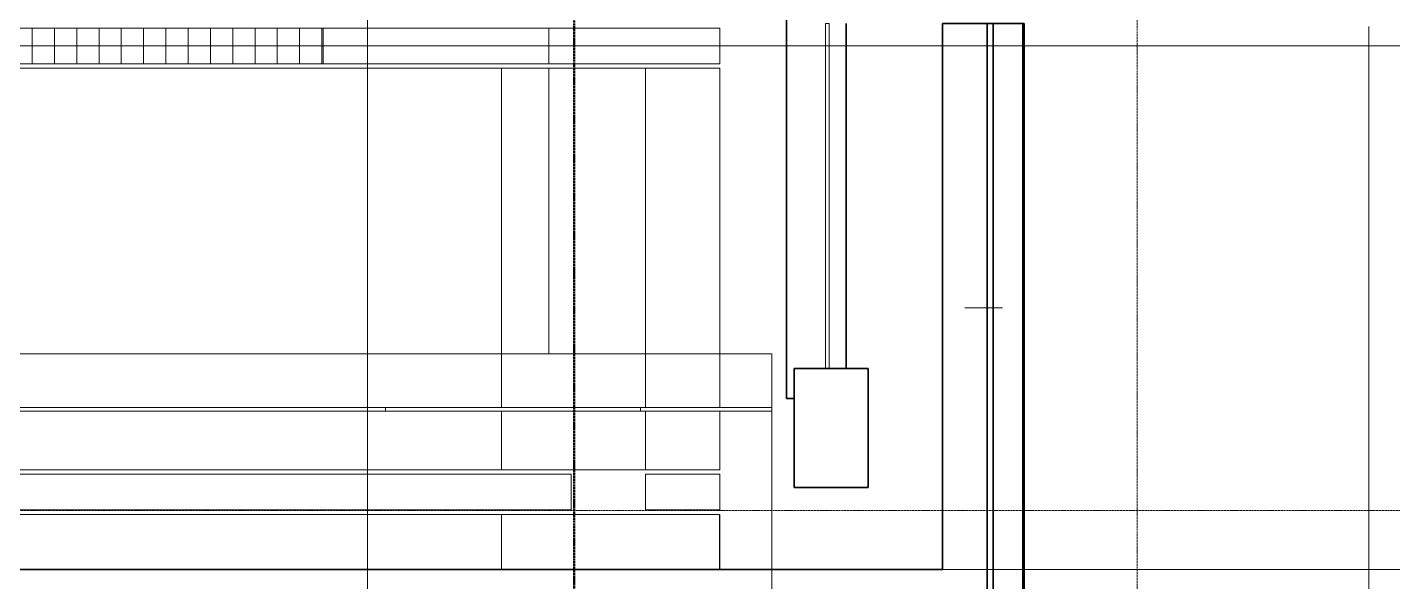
# Model space of a CAD drawing. Header units: millimetres. Extents: x -672391 to -598136, y -134 to 46410.
# Drawn here: x -628353 to -623757, y 16013 to 17877 of the extents above; entities that cross this region are included whole.
import ezdxf

# ---------------------------------------------------------------- set-up
doc = ezdxf.new("R2010")
doc.units = ezdxf.units.MM
doc.linetypes.add('DPA_Grid _ Level 100', pattern=[10, 5.5, -1.6, 1.3, -1.6])
doc.linetypes.add('DPA_Hidden 50', pattern=[3, 2, -1])
for name, color, linetype, lineweight in [('A-COLS-E', 1, 'Continuous', 35), ('A-COLS-HDLN', 2, 'Continuous', 9), ('A-DETL', 1, 'Continuous', 70), ('A-GENM', 1, 'Continuous', 9), ('A-GLAZ-CURT', 2, 'Continuous', 9), ('A-GLAZ-CWMG', 2, 'Continuous', 35), ('G-ANNO-SECL', 3, 'Continuous', 9), ('S-GRID', 251, 'Continuous', 9), ('WALL-E', 2, 'Continuous', 35)]:
    doc.layers.add(name, color=color, linetype=linetype, lineweight=lineweight)

# ---------------------------------------------------------------- blocks, each defined once
blk = doc.blocks.new('DPA_Rectangular - 250 x 400 mm-11952625-4212-01 ENLARGED ENTRANCE 2 GROUND LEVEL - REFLECTED CEILING PLAN')
at = {"layer": 'A-COLS-E'}
for p, q in [((-200, -125), (-200, 125)), ((-200, 125), (200, 125)), ((200, 125), (200, -125)), ((200, -125), (-200, -125))]:
    blk.add_line(p, q, dxfattribs=at)
blk = doc.blocks.new('DPA_Rectangular Tuscan Column - Rectangular Tuscan Column-11935156-4212-01 ENLARGED ENTRANCE 2 GROUND LEVEL - REFLECTED CEILING PLAN')
at = {"layer": 'A-COLS-HDLN'}
for p, q in [((-125, -150), (-125, 250)), ((-125, 250), (125, 250)), ((125, 250), (125, -150)), ((125, -150), (-125, -150))]:
    blk.add_line(p, q, dxfattribs=at)
blk = doc.blocks.new('DPA_CP_Entrance Louver Grill Vertical Z - Louver Grill Vertical Z-18398636-4212-01 ENLARGED ENTRANCE 2 GROUND LEVEL - REFLECTED CEILING PLAN')
at = {"layer": 'A-GLAZ-CURT'}
for p, q in [((477.5, -50), (477.5, 0)), ((477.5, 0), (477.5, -50)), ((477.5, -50), (477.5, -125)), ((477.5, -125), (477.5, -50)), ((477.5, -50), (477.5, -125)), ((477.5, -125), (477.5, -50)), ((477.5, -127), (477.5, -125)), ((477.5, -125), (477.5, -127)), ((-429.5, -195), (-429.5, -200)), ((-429.5, -200), (-429.5, -195)), ((-429.5, -200), (-427.5, -200)), ((-427.5, -200), (-429.5, -200)), ((-427.5, -200), (-427.5, -195)), ((-427.5, -195), (-427.5, -200)), ((427.5, -195), (427.5, -200)), ((427.5, -200), (427.5, -195)), ((427.5, -200), (429.5, -200)), ((429.5, -200), (427.5, -200)), ((429.5, -200), (429.5, -195)), ((429.5, -195), (429.5, -200))]:
    blk.add_line(p, q, dxfattribs=at)
blk = doc.blocks.new('GM_Louver Grill Vertical Z - Z Profile-12047552-4212-01 ENLARGED ENTRANCE 2 GROUND LEVEL - REFLECTED CEILING PLAN')
at = {"layer": 'A-GENM'}
for p, q in [((46.4, -73), (40, -73)), ((40, -73), (40, -75)), ((40, -75), (40, -73)), ((40, -73), (46.4, -73)), ((40, -75), (50, -75)), ((50, -75), (40, -75)), ((44.5, -70), (46.4, -73)), ((46.4, -73), (44.5, -70)), ((50, -75), (46.8, -70)), ((46.8, -70), (50, -75))]:
    blk.add_line(p, q, dxfattribs=at)
blk = doc.blocks.new('DPA_CP_Entrance Louver Grill Vertical Z - Louver Grill Vertical Z-V21-4212-01 ENLARGED ENTRANCE 2 GROUND LEVEL - REFLECTED CEILING PLAN')
at = {"layer": 'A-GLAZ-CURT'}
for p, q in [((-477.5, 0), (-477.5, -50)), ((-477.5, -50), (-477.5, 0)), ((477.5, -50), (477.5, 0)), ((477.5, 0), (477.5, -50)), ((-477.5, -50), (-477.5, -125)), ((-477.5, -125), (-477.5, -50)), ((-477.5, -50), (-477.5, -125)), ((-477.5, -125), (-477.5, -50)), ((477.5, -50), (477.5, -125)), ((477.5, -125), (477.5, -50)), ((477.5, -50), (477.5, -125)), ((477.5, -125), (477.5, -50)), ((-477.5, -125), (-477.5, -127)), ((-477.5, -127), (-477.5, -125)), ((477.5, -127), (477.5, -125)), ((477.5, -125), (477.5, -127)), ((-429.5, -195), (-429.5, -200)), ((-429.5, -200), (-429.5, -195)), ((-429.5, -200), (-427.5, -200)), ((-427.5, -200), (-429.5, -200)), ((-427.5, -200), (-427.5, -195)), ((-427.5, -195), (-427.5, -200)), ((427.5, -195), (427.5, -200)), ((427.5, -200), (427.5, -195)), ((427.5, -200), (429.5, -200)), ((429.5, -200), (427.5, -200)), ((429.5, -200), (429.5, -195)), ((429.5, -195), (429.5, -200))]:
    blk.add_line(p, q, dxfattribs=at)
blk = doc.blocks.new('DPA_CP_Entrance Louver Grill Vertical Z - Louver Grill Vertical Z-18398896-4212-01 ENLARGED ENTRANCE 2 GROUND LEVEL - REFLECTED CEILING PLAN')
at = {"layer": 'A-GLAZ-CURT'}
for p, q in [((477.5, -50), (477.5, 0)), ((477.5, 0), (477.5, -50)), ((477.5, -50), (477.5, -125)), ((477.5, -125), (477.5, -50)), ((477.5, -50), (477.5, -125)), ((477.5, -125), (477.5, -50)), ((477.5, -127), (477.5, -125)), ((477.5, -125), (477.5, -127)), ((-429.5, -200), (-427.5, -200)), ((-427.5, -200), (-429.5, -200)), ((427.5, -200), (429.5, -200)), ((429.5, -200), (427.5, -200))]:
    blk.add_line(p, q, dxfattribs=at)
blk = doc.blocks.new('DPA_CP_Entrance Louver Grill Vertical Z - Louver Grill Vertical Z-V30-4212-01 ENLARGED ENTRANCE 2 GROUND LEVEL - REFLECTED CEILING PLAN')
at = {"layer": 'A-GLAZ-CURT'}
for p, q in [((-477.5, 0), (-477.5, -50)), ((-477.5, -50), (-477.5, 0)), ((477.5, -50), (477.5, 0)), ((477.5, 0), (477.5, -50)), ((-477.5, -50), (-477.5, -125)), ((-477.5, -125), (-477.5, -50)), ((-477.5, -50), (-477.5, -125)), ((-477.5, -125), (-477.5, -50)), ((477.5, -50), (477.5, -125)), ((477.5, -125), (477.5, -50)), ((477.5, -50), (477.5, -125)), ((477.5, -125), (477.5, -50)), ((-477.5, -125), (-477.5, -127)), ((-477.5, -127), (-477.5, -125)), ((477.5, -127), (477.5, -125)), ((477.5, -125), (477.5, -127)), ((-429.5, -200), (-427.5, -200)), ((-427.5, -200), (-429.5, -200)), ((427.5, -200), (429.5, -200)), ((429.5, -200), (427.5, -200))]:
    blk.add_line(p, q, dxfattribs=at)
blk = doc.blocks.new('GM_Louver Grill Vertical Z - Z Profile-V23-4212-01 ENLARGED ENTRANCE 2 GROUND LEVEL - REFLECTED CEILING PLAN')
at = {"layer": 'A-GENM'}
for p, q in [((40, -75), (50, -75)), ((50, -75), (40, -75))]:
    blk.add_line(p, q, dxfattribs=at)
blk = doc.blocks.new('System Panel - Entrance Glazed 12mm-14711633-4212-01 ENLARGED ENTRANCE 2 GROUND LEVEL - REFLECTED CEILING PLAN')
at = {"layer": 'A-GLAZ-CURT'}
for p, q in [((-1292, -6), (-1292, 6)), ((-1292, 6), (-408, 6)), ((-8, 6), (1292, 6)), ((1292, 6), (1292, -6)), ((-408, -6), (-1292, -6)), ((1292, -6), (-8, -6))]:
    blk.add_line(p, q, dxfattribs=at)
blk = doc.blocks.new('System Panel - Entrance Glazed 12mm-14711634-4212-01 ENLARGED ENTRANCE 2 GROUND LEVEL - REFLECTED CEILING PLAN')
at = {"layer": 'A-GLAZ-CURT'}
for p, q in [((-429, -6), (-429, 6)), ((-429, 6), (429, 6)), ((429, 6), (429, -6)), ((429, -6), (-429, -6))]:
    blk.add_line(p, q, dxfattribs=at)
blk = doc.blocks.new('System Panel - Entrance Glazed 12mm-11975547-4212-01 ENLARGED ENTRANCE 2 GROUND LEVEL - REFLECTED CEILING PLAN')
at = {"layer": 'A-GLAZ-CURT'}
for p, q in [((-221, -6), (-221, 6)), ((-221, 6), (221, 6)), ((221, 6), (221, -6)), ((221, -6), (-221, -6))]:
    blk.add_line(p, q, dxfattribs=at)
blk = doc.blocks.new('System Panel - Entrance Glazed 12mm-11971452-4212-01 ENLARGED ENTRANCE 2 GROUND LEVEL - REFLECTED CEILING PLAN')
at = {"layer": 'A-GLAZ-CURT'}
for p, q in [((-605, -6), (-605, 6)), ((-605, 6), (555, 6)), ((555, -6), (-605, -6))]:
    blk.add_line(p, q, dxfattribs=at)
blk = doc.blocks.new('Rectangular Mullion - 50x200-12058038-4212-01 ENLARGED ENTRANCE 2 GROUND LEVEL - REFLECTED CEILING PLAN')
at = {"layer": 'A-GLAZ-CWMG'}
for p, q in [((-624997.4, 16934), (-624997.4, 15779)), ((-624997.4, 15779), (-624997.4, 16934))]:
    blk.add_line(p, q, dxfattribs=at)
blk = doc.blocks.new('Rectangular Mullion - 50x200-12057870-4212-01 ENLARGED ENTRANCE 2 GROUND LEVEL - REFLECTED CEILING PLAN')
at = {"layer": 'A-GLAZ-CWMG'}
for p, q in [((-624997.4, 17889), (-625197.4, 17889)), ((-625197.4, 17889), (-624997.4, 17889)), ((-624997.4, 17889), (-624997.4, 16934)), ((-624997.4, 16934), (-624997.4, 17889))]:
    blk.add_line(p, q, dxfattribs=at)
blk = doc.blocks.new('Rectangular Mullion - Entrance Louver Top-12058041-4212-01 ENLARGED ENTRANCE 2 GROUND LEVEL - REFLECTED CEILING PLAN')
at = {"layer": 'A-GLAZ-CWMG'}
for p, q in [((-625272.4, 16054), (-626419.4, 16054)), ((-625272.4, 16054), (-626419.4, 16054)), ((-625122.4, 15904), (-626419.4, 15904)), ((-625122.4, 15904), (-626419.4, 15904)), ((-625102.4, 15884), (-626419.4, 15884)), ((-625102.4, 15884), (-626419.4, 15884)), ((-626419.4, 15784), (-625002.4, 15784)), ((-625002.4, 15784), (-626419.4, 15784))]:
    blk.add_line(p, q, dxfattribs=at)
blk = doc.blocks.new('Rectangular Mullion - Entrance Louver Top-12057905-4212-01 ENLARGED ENTRANCE 2 GROUND LEVEL - REFLECTED CEILING PLAN')
at = {"layer": 'A-GLAZ-CWMG'}
for p, q in [((-626419.4, 16054), (-627641.4, 16054)), ((-626419.4, 16054), (-627641.4, 16054)), ((-626419.4, 15904), (-627641.4, 15904)), ((-626419.4, 15904), (-627641.4, 15904)), ((-626419.4, 15884), (-627641.4, 15884)), ((-626419.4, 15884), (-627641.4, 15884)), ((-627641.4, 15784), (-626419.4, 15784)), ((-626419.4, 15784), (-627641.4, 15784))]:
    blk.add_line(p, q, dxfattribs=at)
blk = doc.blocks.new('Rectangular Mullion - Entrance Louver Top-12058042-4212-01 ENLARGED ENTRANCE 2 GROUND LEVEL - REFLECTED CEILING PLAN')
at = {"layer": 'A-GLAZ-CWMG'}
for p, q in [((-625272.4, 16934), (-625272.4, 16054)), ((-625272.4, 16934), (-625272.4, 16054)), ((-625122.4, 16934), (-625122.4, 15904)), ((-625122.4, 16934), (-625122.4, 15904)), ((-625102.4, 16934), (-625102.4, 15884)), ((-625102.4, 16934), (-625102.4, 15884)), ((-625002.4, 15784), (-625002.4, 16934)), ((-625002.4, 16934), (-625002.4, 15784))]:
    blk.add_line(p, q, dxfattribs=at)
blk = doc.blocks.new('Rectangular Mullion - Entrance Louver Top-12057874-4212-01 ENLARGED ENTRANCE 2 GROUND LEVEL - REFLECTED CEILING PLAN')
at = {"layer": 'A-GLAZ-CWMG'}
for p, q in [((-625122.4, 17889), (-625272.4, 17889)), ((-625272.4, 17889), (-625002.4, 17889)), ((-625272.4, 17889), (-625272.4, 16934)), ((-625272.4, 17889), (-625272.4, 16934)), ((-625102.4, 17889), (-625122.4, 17889)), ((-625122.4, 17889), (-625122.4, 16934)), ((-625122.4, 17889), (-625122.4, 16934)), ((-625002.4, 17889), (-625102.4, 17889)), ((-625102.4, 17889), (-625102.4, 16934)), ((-625102.4, 17889), (-625102.4, 16934)), ((-625002.4, 16934), (-625002.4, 17889)), ((-625002.4, 17889), (-625002.4, 16934))]:
    blk.add_line(p, q, dxfattribs=at)
blk = doc.blocks.new('System Panel - DPA-AR_Metal Ceiling Rectangular Panel-12707690-4212-01 ENLARGED ENTRANCE 2 GROUND LEVEL - REFLECTED CEILING PLAN')
at = {"layer": 'A-GLAZ-CURT'}
for p, q in [((-626757.4, 16779), (-626757.4, 17739.1)), ((-626757.4, 17739.1), (-626597.4, 17739.1)), ((-626597.4, 17739.1), (-626757.4, 17739.1)), ((-626757.4, 17739.1), (-626757.4, 16779)), ((-626597.4, 17739.1), (-626597.4, 16779)), ((-626597.4, 16779), (-626597.4, 17739.1)), ((-626597.4, 16779), (-626757.4, 16779)), ((-626757.4, 16779), (-626597.4, 16779))]:
    blk.add_line(p, q, dxfattribs=at)
blk = doc.blocks.new('DPA_CP_Metal Ceiling Luminaire - Linear Luminaire Entrance-V52-4212-01 ENLARGED ENTRANCE 2 GROUND LEVEL - REFLECTED CEILING PLAN')
at = {"layer": 'A-GLAZ-CURT'}
h = blk.add_hatch(dxfattribs=at)
h.set_pattern_fill('FP_6', color=256, style=0, pattern_type=2)
h.set_pattern_definition([(270, (-627736.53, 17847.804), (-75, -5e-15), [])])
h.paths.add_polyline_path([(-628557.4, 19254.1), (-627357.4, 19254.1), (-627357.4, 19374.1), (-628557.4, 19374.1)])
for p, q in [((-628557.4, 19374.1), (-627357.4, 19374.1)), ((-628557.4, 19254.1), (-628557.4, 19374.1)), ((-628557.4, 19374.1), (-628557.4, 19254.1)), ((-627357.4, 19374.1), (-628557.4, 19374.1)), ((-627357.4, 19374.1), (-627357.4, 19254.1)), ((-627357.4, 19254.1), (-627357.4, 19374.1)), ((-627357.4, 19254.1), (-628557.4, 19254.1)), ((-628557.4, 19254.1), (-627357.4, 19254.1))]:
    blk.add_line(p, q, dxfattribs=at)
blk = doc.blocks.new('DPA_CP_Metal Ceiling Panel - Vertical Panel Entrance-12707633-4212-01 ENLARGED ENTRANCE 2 GROUND LEVEL - REFLECTED CEILING PLAN')
at = {"layer": 'A-GLAZ-CURT'}
for p, q in [((-627357.4, 17874.1), (-627357.4, 17754.1)), ((-627357.4, 17874.1), (-626597.4, 17874.1)), ((-627357.4, 17874.1), (-626597.4, 17874.1)), ((-627357.4, 17754.1), (-627357.4, 17874.1)), ((-627357.4, 17874.1), (-627357.4, 17754.1)), ((-626597.4, 17874.1), (-627357.4, 17874.1)), ((-626597.4, 17874.1), (-626597.4, 17754.1)), ((-626597.4, 17874.1), (-626597.4, 17754.1)), ((-626597.4, 17754.1), (-626597.4, 17874.1)), ((-627357.4, 17754.1), (-626597.4, 17754.1)), ((-626597.4, 17754.1), (-627357.4, 17754.1)), ((-627357.4, 17754.1), (-626597.4, 17754.1))]:
    blk.add_line(p, q, dxfattribs=at)
blk = doc.blocks.new('System Panel - DPA-AR_Metal Ceiling Rectangular Panel-12708404-4212-01 ENLARGED ENTRANCE 2 GROUND LEVEL - REFLECTED CEILING PLAN')
at = {"layer": 'A-GLAZ-CURT'}
for p, q in [((-628997.4, 16779), (-628997.4, 17739.1)), ((-628997.4, 17739.1), (-626757.4, 17739.1)), ((-626757.4, 17739.1), (-628997.4, 17739.1)), ((-628997.4, 17739.1), (-628997.4, 16779)), ((-626757.4, 17739.1), (-626757.4, 16779)), ((-626757.4, 16779), (-626757.4, 17739.1)), ((-626757.4, 16779), (-628997.4, 16779)), ((-628997.4, 16779), (-626757.4, 16779))]:
    blk.add_line(p, q, dxfattribs=at)
blk = doc.blocks.new('System Panel - DPA-AR_Metal Ceiling Rectangular Panel-16089906-4212-01 ENLARGED ENTRANCE 2 GROUND LEVEL - REFLECTED CEILING PLAN')
at = {"layer": 'A-GLAZ-CURT'}
for p, q in [((-628847.4, 16239.1), (-629157.4, 16239.1)), ((-629157.4, 16239.1), (-629157.4, 16054)), ((-629157.4, 16054), (-629157.4, 16239.1)), ((-629157.4, 16239.1), (-628847.4, 16239.1)), ((-626757.4, 16239.1), (-628447.4, 16239.1)), ((-628447.4, 16239.1), (-626757.4, 16239.1)), ((-626757.4, 16054), (-626757.4, 16239.1)), ((-626757.4, 16239.1), (-626757.4, 16054)), ((-629157.4, 16054), (-626757.4, 16054)), ((-626757.4, 16054), (-629157.4, 16054))]:
    blk.add_line(p, q, dxfattribs=at)
blk = doc.blocks.new('System Panel - DPA-AR_Metal Ceiling Rectangular Panel-12710461-4212-01 ENLARGED ENTRANCE 2 GROUND LEVEL - REFLECTED CEILING PLAN')
at = {"layer": 'A-GLAZ-CURT'}
for p, q in [((-626022.9, 16239.1), (-626022.9, 16054)), ((-626022.9, 16054), (-626022.9, 16239.1)), ((-626022.4, 16054), (-626022.4, 16239.1)), ((-626022.4, 16239.1), (-626022.4, 16054))]:
    blk.add_line(p, q, dxfattribs=at)
blk = doc.blocks.new('System Panel - DPA-AR_Metal Ceiling Rectangular Panel-16089907-4212-01 ENLARGED ENTRANCE 2 GROUND LEVEL - REFLECTED CEILING PLAN')
at = {"layer": 'A-GLAZ-CURT'}
for p, q in [((-626022.9, 16239.1), (-626757.4, 16239.1)), ((-626757.4, 16239.1), (-626757.4, 16054)), ((-626757.4, 16054), (-626757.4, 16239.1)), ((-626757.4, 16239.1), (-626022.9, 16239.1)), ((-626022.9, 16054), (-626022.9, 16239.1)), ((-626022.9, 16239.1), (-626022.9, 16054)), ((-626757.4, 16054), (-626022.9, 16054)), ((-626022.9, 16054), (-626757.4, 16054))]:
    blk.add_line(p, q, dxfattribs=at)
blk = doc.blocks.new('System Panel - DPA-AR_Metal Ceiling Rectangular Panel-12710539-4212-01 ENLARGED ENTRANCE 2 GROUND LEVEL - REFLECTED CEILING PLAN')
at = {"layer": 'A-GLAZ-CURT'}
for p, q in [((-626272.4, 16598), (-626272.4, 17739.1)), ((-626272.4, 17739.1), (-626022.4, 17739.1)), ((-626022.4, 17739.1), (-626272.4, 17739.1)), ((-626272.4, 17739.1), (-626272.4, 16598)), ((-626022.4, 17739.1), (-626022.4, 16598)), ((-626022.4, 16598), (-626022.4, 17739.1)), ((-626272.4, 16389.1), (-626272.4, 16586)), ((-626272.4, 16586), (-626272.4, 16389.1)), ((-626022.4, 16586), (-626022.4, 16389.1)), ((-626022.4, 16389.1), (-626022.4, 16586)), ((-626022.4, 16389.1), (-626272.4, 16389.1)), ((-626272.4, 16389.1), (-626022.4, 16389.1))]:
    blk.add_line(p, q, dxfattribs=at)
blk = doc.blocks.new('DPA_CP_Metal Ceiling Panel - Vertical Panel Entrance-16090141-4212-01 ENLARGED ENTRANCE 2 GROUND LEVEL - REFLECTED CEILING PLAN')
at = {"layer": 'A-GLAZ-CURT'}
for p, q in [((-626597.4, 17874.1), (-626597.4, 17754.1)), ((-626597.4, 17874.1), (-626022.4, 17874.1)), ((-626597.4, 17874.1), (-626022.4, 17874.1)), ((-626597.4, 17754.1), (-626597.4, 17874.1)), ((-626597.4, 17874.1), (-626597.4, 17754.1)), ((-626022.4, 17874.1), (-626597.4, 17874.1)), ((-626022.4, 17874.1), (-626022.4, 17754.1)), ((-626022.4, 17874.1), (-626022.4, 17754.1)), ((-626022.4, 17754.1), (-626022.4, 17874.1)), ((-626597.4, 17754.1), (-626022.4, 17754.1)), ((-626022.4, 17754.1), (-626597.4, 17754.1)), ((-626597.4, 17754.1), (-626022.4, 17754.1))]:
    blk.add_line(p, q, dxfattribs=at)
blk = doc.blocks.new('DPA_CP_Metal Ceiling Panel - Vertical Panel Entrance-12710512-4212-01 ENLARGED ENTRANCE 2 GROUND LEVEL - REFLECTED CEILING PLAN')
at = {"layer": 'A-GLAZ-CURT'}
for p, q in [((-626272.4, 16374.2), (-626272.4, 16254.2)), ((-626272.4, 16374.2), (-626022.4, 16374.2)), ((-626272.4, 16374.2), (-626022.4, 16374.2)), ((-626272.4, 16254.2), (-626272.4, 16374.2)), ((-626272.4, 16374.2), (-626272.4, 16254.2)), ((-626022.4, 16374.2), (-626272.4, 16374.2)), ((-626022.4, 16374.2), (-626022.4, 16254.2)), ((-626022.4, 16374.2), (-626022.4, 16254.2)), ((-626022.4, 16254.2), (-626022.4, 16374.2)), ((-626272.4, 16254.2), (-626022.4, 16254.2)), ((-626022.4, 16254.2), (-626272.4, 16254.2)), ((-626272.4, 16254.2), (-626022.4, 16254.2))]:
    blk.add_line(p, q, dxfattribs=at)
blk = doc.blocks.new('System Panel - DPA-AR_Metal Ceiling Rectangular Panel-16090118-4212-01 ENLARGED ENTRANCE 2 GROUND LEVEL - REFLECTED CEILING PLAN')
at = {"layer": 'A-GLAZ-CURT'}
for p, q in [((-626757.4, 16779), (-629157.4, 16779)), ((-629157.4, 16779), (-629157.4, 16598)), ((-629157.4, 16598), (-629157.4, 16779)), ((-629157.4, 16779), (-626757.4, 16779)), ((-626757.4, 16598), (-626757.4, 16779)), ((-626757.4, 16779), (-626757.4, 16598)), ((-629157.4, 16586), (-629157.4, 16389.1)), ((-629157.4, 16389.1), (-629157.4, 16586)), ((-626757.4, 16389.1), (-626757.4, 16586)), ((-626757.4, 16586), (-626757.4, 16389.1)), ((-629157.4, 16389.1), (-628847.4, 16389.1)), ((-628847.4, 16389.1), (-629157.4, 16389.1)), ((-628447.4, 16389.1), (-626757.4, 16389.1)), ((-626757.4, 16389.1), (-628447.4, 16389.1))]:
    blk.add_line(p, q, dxfattribs=at)
blk = doc.blocks.new('System Panel - DPA-AR_Metal Ceiling Rectangular Panel-16090119-4212-01 ENLARGED ENTRANCE 2 GROUND LEVEL - REFLECTED CEILING PLAN')
at = {"layer": 'A-GLAZ-CURT'}
for p, q in [((-626022.4, 17739.1), (-626597.4, 17739.1)), ((-626597.4, 17739.1), (-626597.4, 16779)), ((-626597.4, 16779), (-626597.4, 17739.1)), ((-626597.4, 17739.1), (-626022.4, 17739.1)), ((-626022.4, 16598), (-626022.4, 17739.1)), ((-626022.4, 17739.1), (-626022.4, 16598)), ((-626597.4, 16779), (-626757.4, 16779)), ((-626757.4, 16779), (-626757.4, 16598)), ((-626757.4, 16598), (-626757.4, 16779)), ((-626757.4, 16779), (-626597.4, 16779)), ((-626757.4, 16586), (-626757.4, 16389.1)), ((-626757.4, 16389.1), (-626757.4, 16586)), ((-626022.4, 16389.1), (-626022.4, 16586)), ((-626022.4, 16586), (-626022.4, 16389.1)), ((-626757.4, 16389.1), (-626022.4, 16389.1)), ((-626022.4, 16389.1), (-626757.4, 16389.1))]:
    blk.add_line(p, q, dxfattribs=at)
blk = doc.blocks.new('DPA_CP_Metal Ceiling Panel - Vertical Panel Entrance-16089951-4212-01 ENLARGED ENTRANCE 2 GROUND LEVEL - REFLECTED CEILING PLAN')
at = {"layer": 'A-GLAZ-CURT'}
for p, q in [((-629197.4, 16374.2), (-629197.4, 16254.2)), ((-629197.4, 16374.2), (-628847.4, 16374.2)), ((-629197.4, 16374.2), (-628847.4, 16374.2)), ((-629197.4, 16254.2), (-629197.4, 16374.2)), ((-629197.4, 16374.2), (-629197.4, 16254.2)), ((-628847.4, 16374.2), (-629197.4, 16374.2)), ((-628447.4, 16374.2), (-626522.4, 16374.2)), ((-628447.4, 16374.2), (-626522.4, 16374.2)), ((-626522.4, 16374.2), (-628447.4, 16374.2)), ((-626522.4, 16374.2), (-626522.4, 16254.2)), ((-626522.4, 16374.2), (-626522.4, 16254.2)), ((-626522.4, 16254.2), (-626522.4, 16374.2)), ((-629197.4, 16254.2), (-628847.4, 16254.2)), ((-628847.4, 16254.2), (-629197.4, 16254.2)), ((-629197.4, 16254.2), (-628847.4, 16254.2)), ((-628447.4, 16254.2), (-626522.4, 16254.2)), ((-626522.4, 16254.2), (-628447.4, 16254.2)), ((-628447.4, 16254.2), (-626522.4, 16254.2))]:
    blk.add_line(p, q, dxfattribs=at)

msp = doc.modelspace()

# ---------------------------------------------------------------- linework, layer by layer
at = {"layer": 'A-DETL', "color": 8, "linetype": 'DPA_Hidden 50', "lineweight": 9}
for p, q in [((-627207.4, 36154.1), (-627207.4, 14554.1)), ((-623837.4, 17879), (-623837.4, 13379)), ((-630967.4, 17814.1), (-621611.5, 17814.1)), ((-625847.4, 16779), (-629623.4, 16779)), ((-625847.4, 16779), (-625847.4, 14579)), ((-625272.4, 16054), (-621611.5, 16054))]:
    msp.add_line(p, q, dxfattribs=at)
at = {"layer": 'G-ANNO-SECL', "linetype": 'DPA_Grid _ Level 100', "lineweight": 50}
msp.add_line((-626512.4, 44598.9), (-626512.4, 12761.8), dxfattribs=at)
at = {"layer": 'S-GRID', "linetype": 'DPA_Grid _ Level 100'}
for p, q in [((-624617.4, 8816.5), (-624617.4, 42872.7)), ((-599857.6, 16252), (-672390.7, 16252))]:
    msp.add_line(p, q, dxfattribs=at)
at = {"layer": 'WALL-E'}
for p, q in [((-625797.4, 18139), (-625797.4, 16629)), ((-625597.4, 16729), (-625597.4, 17889)), ((-625797.4, 16629), (-625772.4, 16629))]:
    msp.add_line(p, q, dxfattribs=at)

# ---------------------------------------------------------------- block references
at = {"layer": 'A-COLS-E', "rotation": 89.99999999997293}
msp.add_blockref('DPA_Rectangular - 250 x 400 mm-11952625-4212-01 ENLARGED ENTRANCE 2 GROUND LEVEL - REFLECTED CEILING PLAN', (-625647.4, 16529), dxfattribs=at)
at = {"layer": 'A-COLS-HDLN'}
msp.add_blockref('DPA_Rectangular Tuscan Column - Rectangular Tuscan Column-11935156-4212-01 ENLARGED ENTRANCE 2 GROUND LEVEL - REFLECTED CEILING PLAN', (-625647.4, 16479), dxfattribs=at)
at = {"layer": 'A-GENM', "rotation": 89.99999999999584}
for name, p in [('GM_Louver Grill Vertical Z - Z Profile-12047552-4212-01 ENLARGED ENTRANCE 2 GROUND LEVEL - REFLECTED CEILING PLAN', (-625072.4, 17789)), ('GM_Louver Grill Vertical Z - Z Profile-V23-4212-01 ENLARGED ENTRANCE 2 GROUND LEVEL - REFLECTED CEILING PLAN', (-625072.4, 17789)), ('GM_Louver Grill Vertical Z - Z Profile-12047552-4212-01 ENLARGED ENTRANCE 2 GROUND LEVEL - REFLECTED CEILING PLAN', (-625072.4, 17715.8)), ('GM_Louver Grill Vertical Z - Z Profile-V23-4212-01 ENLARGED ENTRANCE 2 GROUND LEVEL - REFLECTED CEILING PLAN', (-625072.4, 17715.8)), ('GM_Louver Grill Vertical Z - Z Profile-12047552-4212-01 ENLARGED ENTRANCE 2 GROUND LEVEL - REFLECTED CEILING PLAN', (-625072.4, 17642.7)), ('GM_Louver Grill Vertical Z - Z Profile-V23-4212-01 ENLARGED ENTRANCE 2 GROUND LEVEL - REFLECTED CEILING PLAN', (-625072.4, 17642.7)), ('GM_Louver Grill Vertical Z - Z Profile-12047552-4212-01 ENLARGED ENTRANCE 2 GROUND LEVEL - REFLECTED CEILING PLAN', (-625072.4, 17569.5)), ('GM_Louver Grill Vertical Z - Z Profile-V23-4212-01 ENLARGED ENTRANCE 2 GROUND LEVEL - REFLECTED CEILING PLAN', (-625072.4, 17569.5)), ('GM_Louver Grill Vertical Z - Z Profile-12047552-4212-01 ENLARGED ENTRANCE 2 GROUND LEVEL - REFLECTED CEILING PLAN', (-625072.4, 17496.3)), ('GM_Louver Grill Vertical Z - Z Profile-V23-4212-01 ENLARGED ENTRANCE 2 GROUND LEVEL - REFLECTED CEILING PLAN', (-625072.4, 17496.3)), ('GM_Louver Grill Vertical Z - Z Profile-12047552-4212-01 ENLARGED ENTRANCE 2 GROUND LEVEL - REFLECTED CEILING PLAN', (-625072.4, 17423.1)), ('GM_Louver Grill Vertical Z - Z Profile-V23-4212-01 ENLARGED ENTRANCE 2 GROUND LEVEL - REFLECTED CEILING PLAN', (-625072.4, 17423.1)), ('GM_Louver Grill Vertical Z - Z Profile-12047552-4212-01 ENLARGED ENTRANCE 2 GROUND LEVEL - REFLECTED CEILING PLAN', (-625072.4, 17349.9)), ('GM_Louver Grill Vertical Z - Z Profile-V23-4212-01 ENLARGED ENTRANCE 2 GROUND LEVEL - REFLECTED CEILING PLAN', (-625072.4, 17349.9)), ('GM_Louver Grill Vertical Z - Z Profile-12047552-4212-01 ENLARGED ENTRANCE 2 GROUND LEVEL - REFLECTED CEILING PLAN', (-625072.4, 17276.7)), ('GM_Louver Grill Vertical Z - Z Profile-V23-4212-01 ENLARGED ENTRANCE 2 GROUND LEVEL - REFLECTED CEILING PLAN', (-625072.4, 17276.7)), ('GM_Louver Grill Vertical Z - Z Profile-12047552-4212-01 ENLARGED ENTRANCE 2 GROUND LEVEL - REFLECTED CEILING PLAN', (-625072.4, 17203.6)), ('GM_Louver Grill Vertical Z - Z Profile-V23-4212-01 ENLARGED ENTRANCE 2 GROUND LEVEL - REFLECTED CEILING PLAN', (-625072.4, 17203.6)), ('GM_Louver Grill Vertical Z - Z Profile-12047552-4212-01 ENLARGED ENTRANCE 2 GROUND LEVEL - REFLECTED CEILING PLAN', (-625072.4, 17130.4)), ('GM_Louver Grill Vertical Z - Z Profile-V23-4212-01 ENLARGED ENTRANCE 2 GROUND LEVEL - REFLECTED CEILING PLAN', (-625072.4, 17130.4)), ('GM_Louver Grill Vertical Z - Z Profile-12047552-4212-01 ENLARGED ENTRANCE 2 GROUND LEVEL - REFLECTED CEILING PLAN', (-625072.4, 17057.2)), ('GM_Louver Grill Vertical Z - Z Profile-V23-4212-01 ENLARGED ENTRANCE 2 GROUND LEVEL - REFLECTED CEILING PLAN', (-625072.4, 17057.2)), ('GM_Louver Grill Vertical Z - Z Profile-12047552-4212-01 ENLARGED ENTRANCE 2 GROUND LEVEL - REFLECTED CEILING PLAN', (-625072.4, 16984)), ('GM_Louver Grill Vertical Z - Z Profile-V23-4212-01 ENLARGED ENTRANCE 2 GROUND LEVEL - REFLECTED CEILING PLAN', (-625072.4, 16984)), ('GM_Louver Grill Vertical Z - Z Profile-12047552-4212-01 ENLARGED ENTRANCE 2 GROUND LEVEL - REFLECTED CEILING PLAN', (-625072.4, 16834)), ('GM_Louver Grill Vertical Z - Z Profile-V23-4212-01 ENLARGED ENTRANCE 2 GROUND LEVEL - REFLECTED CEILING PLAN', (-625072.4, 16834)), ('GM_Louver Grill Vertical Z - Z Profile-12047552-4212-01 ENLARGED ENTRANCE 2 GROUND LEVEL - REFLECTED CEILING PLAN', (-625072.4, 16760.8)), ('GM_Louver Grill Vertical Z - Z Profile-V23-4212-01 ENLARGED ENTRANCE 2 GROUND LEVEL - REFLECTED CEILING PLAN', (-625072.4, 16760.8)), ('GM_Louver Grill Vertical Z - Z Profile-12047552-4212-01 ENLARGED ENTRANCE 2 GROUND LEVEL - REFLECTED CEILING PLAN', (-625072.4, 16687.6)), ('GM_Louver Grill Vertical Z - Z Profile-V23-4212-01 ENLARGED ENTRANCE 2 GROUND LEVEL - REFLECTED CEILING PLAN', (-625072.4, 16687.6)), ('GM_Louver Grill Vertical Z - Z Profile-12047552-4212-01 ENLARGED ENTRANCE 2 GROUND LEVEL - REFLECTED CEILING PLAN', (-625072.4, 16614.5)), ('GM_Louver Grill Vertical Z - Z Profile-V23-4212-01 ENLARGED ENTRANCE 2 GROUND LEVEL - REFLECTED CEILING PLAN', (-625072.4, 16614.5)), ('GM_Louver Grill Vertical Z - Z Profile-12047552-4212-01 ENLARGED ENTRANCE 2 GROUND LEVEL - REFLECTED CEILING PLAN', (-625072.4, 16541.3)), ('GM_Louver Grill Vertical Z - Z Profile-V23-4212-01 ENLARGED ENTRANCE 2 GROUND LEVEL - REFLECTED CEILING PLAN', (-625072.4, 16541.3)), ('GM_Louver Grill Vertical Z - Z Profile-12047552-4212-01 ENLARGED ENTRANCE 2 GROUND LEVEL - REFLECTED CEILING PLAN', (-625072.4, 16468.1)), ('GM_Louver Grill Vertical Z - Z Profile-V23-4212-01 ENLARGED ENTRANCE 2 GROUND LEVEL - REFLECTED CEILING PLAN', (-625072.4, 16468.1)), ('GM_Louver Grill Vertical Z - Z Profile-12047552-4212-01 ENLARGED ENTRANCE 2 GROUND LEVEL - REFLECTED CEILING PLAN', (-625072.4, 16394.9)), ('GM_Louver Grill Vertical Z - Z Profile-V23-4212-01 ENLARGED ENTRANCE 2 GROUND LEVEL - REFLECTED CEILING PLAN', (-625072.4, 16394.9)), ('GM_Louver Grill Vertical Z - Z Profile-12047552-4212-01 ENLARGED ENTRANCE 2 GROUND LEVEL - REFLECTED CEILING PLAN', (-625072.4, 16321.7)), ('GM_Louver Grill Vertical Z - Z Profile-V23-4212-01 ENLARGED ENTRANCE 2 GROUND LEVEL - REFLECTED CEILING PLAN', (-625072.4, 16321.7)), ('GM_Louver Grill Vertical Z - Z Profile-12047552-4212-01 ENLARGED ENTRANCE 2 GROUND LEVEL - REFLECTED CEILING PLAN', (-625072.4, 16248.5)), ('GM_Louver Grill Vertical Z - Z Profile-V23-4212-01 ENLARGED ENTRANCE 2 GROUND LEVEL - REFLECTED CEILING PLAN', (-625072.4, 16248.5)), ('GM_Louver Grill Vertical Z - Z Profile-12047552-4212-01 ENLARGED ENTRANCE 2 GROUND LEVEL - REFLECTED CEILING PLAN', (-625072.4, 16175.4)), ('GM_Louver Grill Vertical Z - Z Profile-V23-4212-01 ENLARGED ENTRANCE 2 GROUND LEVEL - REFLECTED CEILING PLAN', (-625072.4, 16175.4)), ('GM_Louver Grill Vertical Z - Z Profile-12047552-4212-01 ENLARGED ENTRANCE 2 GROUND LEVEL - REFLECTED CEILING PLAN', (-625072.4, 16102.2)), ('GM_Louver Grill Vertical Z - Z Profile-V23-4212-01 ENLARGED ENTRANCE 2 GROUND LEVEL - REFLECTED CEILING PLAN', (-625072.4, 16102.2)), ('GM_Louver Grill Vertical Z - Z Profile-12047552-4212-01 ENLARGED ENTRANCE 2 GROUND LEVEL - REFLECTED CEILING PLAN', (-625072.4, 16029)), ('GM_Louver Grill Vertical Z - Z Profile-V23-4212-01 ENLARGED ENTRANCE 2 GROUND LEVEL - REFLECTED CEILING PLAN', (-625072.4, 16029))]:
    msp.add_blockref(name, p, dxfattribs=at)
at = {"layer": 'A-GLAZ-CURT'}
for name, p, rotation in [('System Panel - Entrance Glazed 12mm-11971452-4212-01 ENLARGED ENTRANCE 2 GROUND LEVEL - REFLECTED CEILING PLAN', (-625660.4, 17284), 270), ('DPA_CP_Entrance Louver Grill Vertical Z - Louver Grill Vertical Z-V21-4212-01 ENLARGED ENTRANCE 2 GROUND LEVEL - REFLECTED CEILING PLAN', (-625197.4, 17411.5), 89.99999999999584), ('DPA_CP_Entrance Louver Grill Vertical Z - Louver Grill Vertical Z-V30-4212-01 ENLARGED ENTRANCE 2 GROUND LEVEL - REFLECTED CEILING PLAN', (-625197.4, 17411.5), 89.99999999999584), ('DPA_CP_Entrance Louver Grill Vertical Z - Louver Grill Vertical Z-18398636-4212-01 ENLARGED ENTRANCE 2 GROUND LEVEL - REFLECTED CEILING PLAN', (-625197.4, 16456.5), 89.99999999999584), ('DPA_CP_Entrance Louver Grill Vertical Z - Louver Grill Vertical Z-18398896-4212-01 ENLARGED ENTRANCE 2 GROUND LEVEL - REFLECTED CEILING PLAN', (-625197.4, 16456.5), 89.99999999999584)]:
    msp.add_blockref(name, p, dxfattribs=dict(at, rotation=rotation))
for name, p in [('DPA_CP_Metal Ceiling Luminaire - Linear Luminaire Entrance-V52-4212-01 ENLARGED ENTRANCE 2 GROUND LEVEL - REFLECTED CEILING PLAN', (0, -1500)), ('DPA_CP_Metal Ceiling Panel - Vertical Panel Entrance-12707633-4212-01 ENLARGED ENTRANCE 2 GROUND LEVEL - REFLECTED CEILING PLAN', (0, 0)), ('DPA_CP_Metal Ceiling Panel - Vertical Panel Entrance-16090141-4212-01 ENLARGED ENTRANCE 2 GROUND LEVEL - REFLECTED CEILING PLAN', (0, 0)), ('System Panel - DPA-AR_Metal Ceiling Rectangular Panel-12708404-4212-01 ENLARGED ENTRANCE 2 GROUND LEVEL - REFLECTED CEILING PLAN', (0, 0)), ('System Panel - DPA-AR_Metal Ceiling Rectangular Panel-12707690-4212-01 ENLARGED ENTRANCE 2 GROUND LEVEL - REFLECTED CEILING PLAN', (0, 0)), ('System Panel - DPA-AR_Metal Ceiling Rectangular Panel-16090119-4212-01 ENLARGED ENTRANCE 2 GROUND LEVEL - REFLECTED CEILING PLAN', (0, 0)), ('System Panel - DPA-AR_Metal Ceiling Rectangular Panel-12710539-4212-01 ENLARGED ENTRANCE 2 GROUND LEVEL - REFLECTED CEILING PLAN', (0, 0)), ('System Panel - DPA-AR_Metal Ceiling Rectangular Panel-16090118-4212-01 ENLARGED ENTRANCE 2 GROUND LEVEL - REFLECTED CEILING PLAN', (0, 0)), ('System Panel - Entrance Glazed 12mm-14711633-4212-01 ENLARGED ENTRANCE 2 GROUND LEVEL - REFLECTED CEILING PLAN', (-628439.4, 16592)), ('System Panel - Entrance Glazed 12mm-14711634-4212-01 ENLARGED ENTRANCE 2 GROUND LEVEL - REFLECTED CEILING PLAN', (-626718.4, 16592)), ('System Panel - Entrance Glazed 12mm-11975547-4212-01 ENLARGED ENTRANCE 2 GROUND LEVEL - REFLECTED CEILING PLAN', (-626068.4, 16592)), ('DPA_CP_Metal Ceiling Panel - Vertical Panel Entrance-16089951-4212-01 ENLARGED ENTRANCE 2 GROUND LEVEL - REFLECTED CEILING PLAN', (0, 0)), ('DPA_CP_Metal Ceiling Panel - Vertical Panel Entrance-12710512-4212-01 ENLARGED ENTRANCE 2 GROUND LEVEL - REFLECTED CEILING PLAN', (0, 0)), ('System Panel - DPA-AR_Metal Ceiling Rectangular Panel-16089906-4212-01 ENLARGED ENTRANCE 2 GROUND LEVEL - REFLECTED CEILING PLAN', (0, 0)), ('System Panel - DPA-AR_Metal Ceiling Rectangular Panel-16089907-4212-01 ENLARGED ENTRANCE 2 GROUND LEVEL - REFLECTED CEILING PLAN', (0, 0)), ('System Panel - DPA-AR_Metal Ceiling Rectangular Panel-12710461-4212-01 ENLARGED ENTRANCE 2 GROUND LEVEL - REFLECTED CEILING PLAN', (0, 0))]:
    msp.add_blockref(name, p, dxfattribs=at)
at = {"layer": 'A-GLAZ-CWMG'}
for name, p in [('Rectangular Mullion - Entrance Louver Top-12057874-4212-01 ENLARGED ENTRANCE 2 GROUND LEVEL - REFLECTED CEILING PLAN', (0, 0)), ('Rectangular Mullion - 50x200-12057870-4212-01 ENLARGED ENTRANCE 2 GROUND LEVEL - REFLECTED CEILING PLAN', (0, 0)), ('Rectangular Mullion - Entrance Louver Top-12058042-4212-01 ENLARGED ENTRANCE 2 GROUND LEVEL - REFLECTED CEILING PLAN', (0, 0)), ('Rectangular Mullion - 50x200-12058038-4212-01 ENLARGED ENTRANCE 2 GROUND LEVEL - REFLECTED CEILING PLAN', (0, 0)), ('Rectangular Mullion - Entrance Louver Top-12057905-4212-01 ENLARGED ENTRANCE 2 GROUND LEVEL - REFLECTED CEILING PLAN', (-1222, 0)), ('Rectangular Mullion - Entrance Louver Top-12057905-4212-01 ENLARGED ENTRANCE 2 GROUND LEVEL - REFLECTED CEILING PLAN', (0, 0)), ('Rectangular Mullion - Entrance Louver Top-12058041-4212-01 ENLARGED ENTRANCE 2 GROUND LEVEL - REFLECTED CEILING PLAN', (0, 0))]:
    msp.add_blockref(name, p, dxfattribs=at)

doc.saveas('drawing.dxf')
